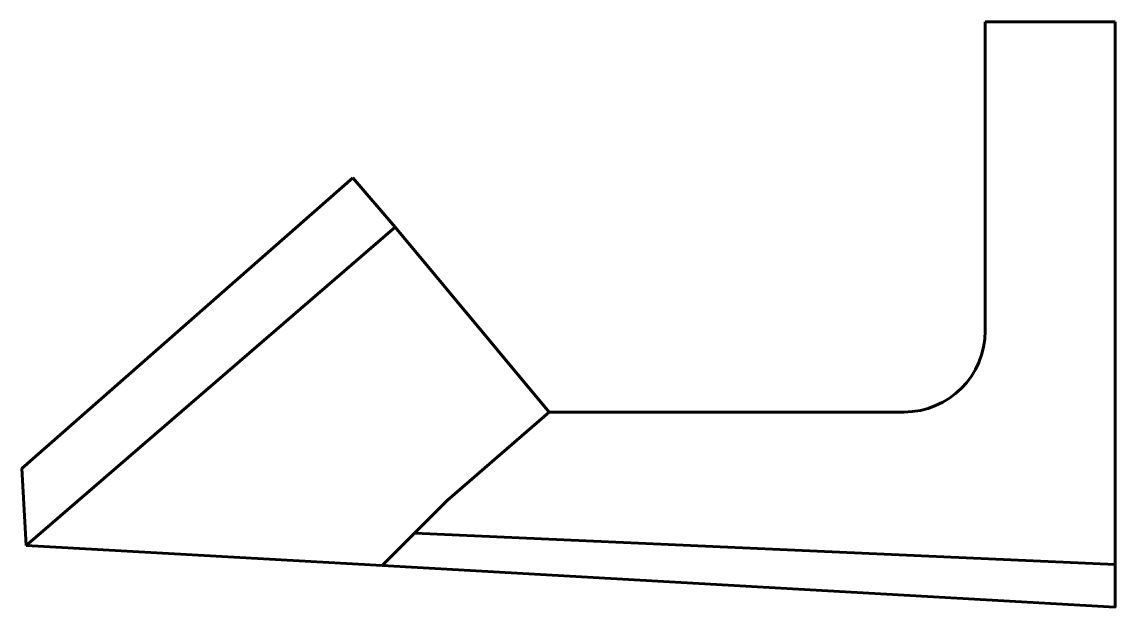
# Model space of a CAD drawing. Header units: millimetres. Extents: x -40.3 to -6.6, y 359.9 to 377.9.
import ezdxf

# ---------------------------------------------------------------- set-up
doc = ezdxf.new("R2010")
doc.units = ezdxf.units.MM
doc.linetypes.add('K5LT_BASIC', pattern=[0])

msp = doc.modelspace()

# ---------------------------------------------------------------- linework, layer by layer
at = {"color": 150, "linetype": 'K5LT_BASIC', "lineweight": 60, "true_color": 0x0080ff}
for p, q in [((-10.628, 377.932), (-10.628, 368.432)), ((-10.628, 377.932), (-6.628, 377.932)), ((-6.628, 361.932), (-6.628, 377.932)), ((-30.101, 373.138), (-40.287, 364.197)), ((-28.795, 371.623), (-30.101, 373.138)), ((-40.157, 361.829), (-28.795, 371.623)), ((-28.795, 371.623), (-24.057, 365.932)), ((-24.057, 365.932), (-27.192, 363.209)), ((-13.128, 365.932), (-24.057, 365.932)), ((-40.287, 364.197), (-40.157, 361.829)), ((-27.192, 363.209), (-29.192, 361.209)), ((-28.192, 362.209), (-6.628, 361.247)), ((-40.157, 361.829), (-29.192, 361.209))]:
    msp.add_line(p, q, dxfattribs=at)
msp.add_lwpolyline([(-29.192, 361.209), (-6.628, 359.932), (-6.628, 361.932)], dxfattribs=at)
msp.add_arc((-13.128, 368.432), 2.5, 270, 0, dxfattribs=at)

doc.saveas('drawing.dxf')
